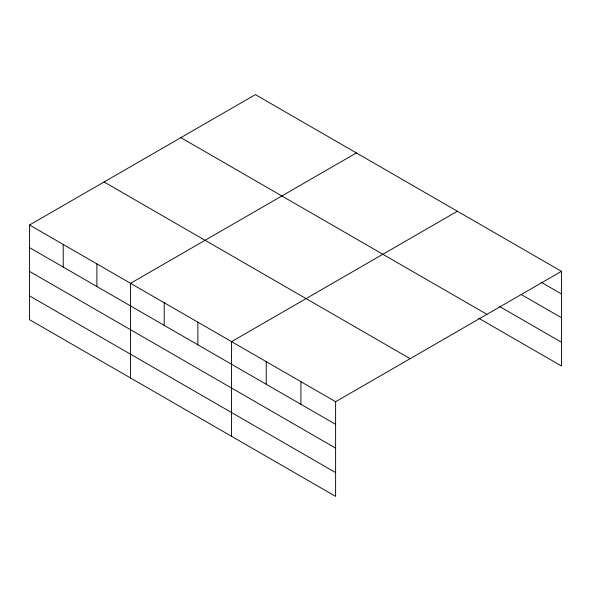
<?xml version="1.0" encoding="UTF-8"?>
<svg xmlns="http://www.w3.org/2000/svg" width="591" height="591" viewBox="0 0 591 591"><rect width="100%" height="100%" fill="white"/><g stroke="black" fill="none" stroke-linecap="round" stroke-linejoin="round"><path stroke-width="0.89" d="M335.614 448.111L335.614 401.71L29.55 225.001L29.55 319.679L335.614 496.381L335.614 448.111L29.55 271.409M29.55 225.001L255.386 94.619L561.45 271.321L561.45 365.999L478.673 318.209M356.388 152.929L130.552 283.318L130.552 377.989M457.39 211.246L231.554 341.628L231.554 436.306M335.614 401.71L561.45 271.321M540.95 282.114L561.45 293.949M521.247 294.51L561.45 317.729M499.173 306.264L561.45 342.219M180.861 137.644L486.925 314.353M104.075 181.976L410.139 358.678M29.55 247.629L335.614 424.338M29.55 295.899L335.614 472.608M300.93 381.683L300.93 404.31M266.238 361.655L266.238 384.283M197.882 322.191L197.882 344.819M164.217 302.755L164.217 325.382M96.887 263.882L96.887 286.509M63.215 244.438L63.215 267.066"/></g></svg>
